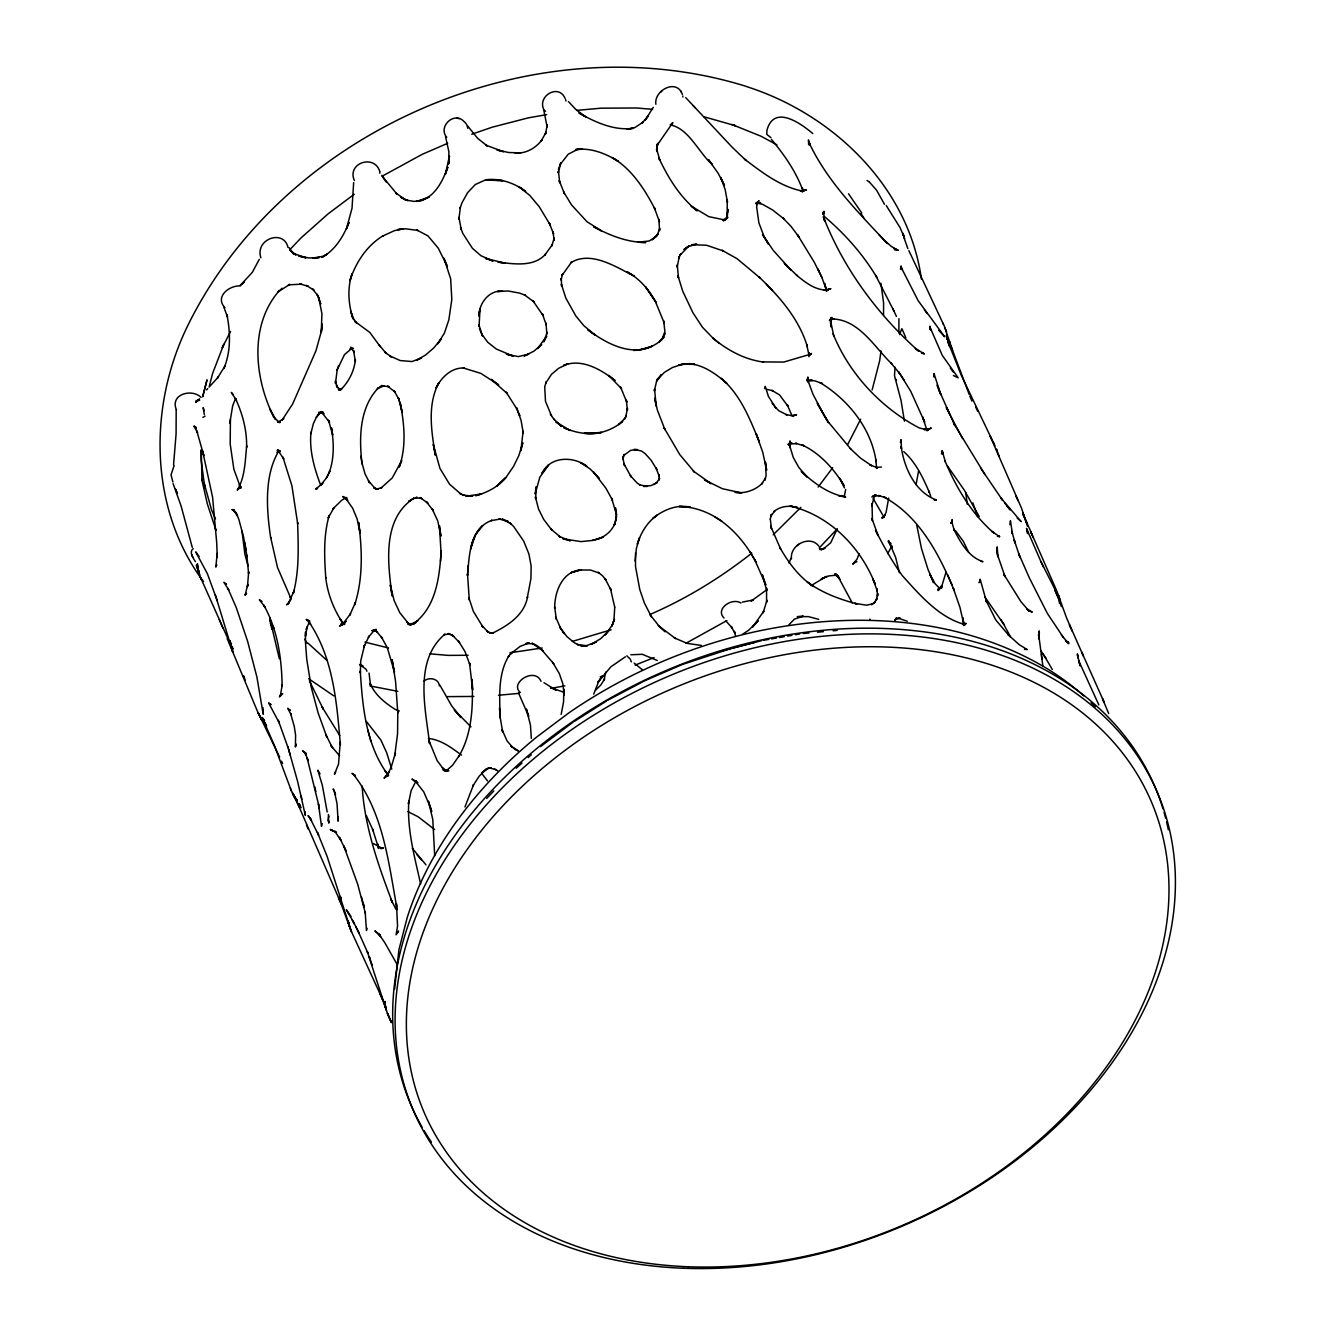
<?xml version="1.0" encoding="UTF-8"?>
<svg xmlns="http://www.w3.org/2000/svg" width="1335" height="1335" viewBox="0 0 1335 1335"><rect width="100%" height="100%" fill="white"/><g stroke="black" fill="none" stroke-linecap="round" stroke-linejoin="round"><path stroke-width="1.5" d="M201.201 450.112L201.168 460.308L204.856 488.059L204.172 483.32L211.547 509.87L215.486 518.848M394.626 989.068L398.898 949.802L407.309 917.228A396.762 292.999 -23.1 0 1 536.503 737.17L568.96 712.807A396.762 292.999 -23.1 0 1 757.446 631.255C854.45 610.696 961.417 616.753 1047.808 669.069A396.762 292.999 -23.1 0 1 1083.753 695.835M883.553 315.294L883.586 303.062L880.95 283.237M898.889 333.082L898.922 318.681M353.658 182.611L352.04 208.143L346.433 228.902L349.036 222.411C343.495 236.228 335.319 250.062 321.885 257.438L327.392 253.934L322.803 256.353L312.574 258.206L319.282 257.538L309.069 257.972L298.823 256.12L305.782 257.722L294.067 253.667L295.853 254.985L289.745 249.428L293.767 254.101L289.745 249.428M204.305 414.584L203.17 407.542L204.088 410.713M260.876 257.839C254.651 239.015 283.738 228.736 288.01 247.442M531.347 738.455L530.446 725.022L526.357 709.002L528.693 716.278L518.497 692.882M328.377 814.517L328.427 818.088L329.044 816.086M605.756 672.106L604.004 680.266L604.621 678.948L600.75 685.122L595.527 690.145M263.045 707.734L262.878 712.59L262.811 709.87M328.477 818.355L328.81 822.677L328.143 819.073M235.544 398.514L232.707 405.623L230.421 419.29L230.187 444.038L233.842 469.169L239.983 486.023M701.376 645.422L687.175 643.387L674.258 637.846L675.56 638.564L658.405 625.681L659.69 626.866L650.379 615.185L651.463 616.87L644.321 602.836L639.732 589.369L635.51 566.424L635.51 552.89M635.11 561.101L636.378 548.468L639.532 537.738L637.296 544.179C640.817 532.865 647.275 522.169 657.02 515.177L652.832 518.497C663.061 509.887 676.945 504.129 690.395 507.2L679.048 506.466C713.558 507.15 739.907 532.398 755.894 561.835L750.103 552.173L751.071 553.758M201.268 449.995L201.969 480.633L201.752 479.198L207.309 503.846L216.02 530.329L215.219 528.426M467.484 575.368L467.55 574.284L469.286 600.066L468.902 597.83L473.374 611.413L482.986 627.133L481.635 625.314L488.46 632.389L486.708 630.854L491.063 633.307L489.361 632.89L493.633 632.723L492.698 633.04C507.951 625.581 524.338 615.068 527.559 596.895L527.292 597.83L530.913 578.722L531.146 566.073L528.944 554.075L523.704 541.126L513.758 526.607L509.553 522.602L511.005 523.937L502.11 518.998L508.285 521.534L498.99 518.914L500.308 519.048L491.08 520.633L492.014 520.333C479.449 524.521 472.757 536.82 470.638 549.169L475.444 534.801L482.669 525.589C469.136 538.055 469.186 558.33 467.484 575.368L468.084 565.673M440.5 561.434L441.101 551.288C439.565 577.287 435.961 608.109 412.782 624.196L417.805 620.775L409.862 625.047L415.602 622.994L407.909 624.43L413.817 624.313L408.577 623.545L410.679 624.78L407.008 622.26L408.81 623.946L399.749 612.631L394.109 600.483L390.254 584.914L392.173 595.961C387.734 563.604 381.977 518.814 413.833 498.305L408.76 501.309L413.833 498.305M441.101 551.288L441.034 552.373L439.432 525.856L440.95 536.153L437.763 520.917L432.173 508.902L433.308 510.738L426.265 501.61L427.867 503.111L420.041 497.555L421.893 498.522L415.552 497.705L417.238 497.321L412.865 498.889M996.778 552.823L997.212 546.866L997.846 556.879L997.278 553.424M230.421 419.29L230.071 423.462L230.154 422.377M934.166 375.152L933.999 377.004L933.999 373.533L940.808 394.593L938.505 389.002L954.842 425.581L953.54 423.062L984.946 474.576M1039.03 634.258L1038.396 635.41L1039.414 632.79L1038.73 636.361L1039.247 630.904L1039.264 639.181L1039.014 637.162L1042.935 666.515M888.676 498.038L886.106 512.356L883.653 517.413L884.788 515.11L881.918 518.147L883.77 517.229L882.001 517.58M916.077 484.655L918.58 470.921M282.269 684.655L280.3 696.019L281.201 694.05L279.399 696.92L282.82 693.599M173.567 464.63L176.087 433.925L176.187 409.945M880.966 350.988L879.682 360.684L872.139 389.92M808.66 144.747L808.426 139.875L810.212 145.098L809.41 143.429C827.783 182.094 858.589 212.665 887.425 243.571L878.997 234.693M1009.844 524.638L1010.445 520.733L1012.447 533.85L1011.813 531.38L1015.151 542.995L1014.183 539.991L1020.023 557.463L1018.822 553.925L1029.302 577.788L1047.424 613.533L1063.444 637.546L1061.425 634.909M304.997 813.115L305.181 811.964L305.331 815.385L297.655 781.592L288.66 749.586L290.262 755.076M980.04 580.108L979.673 582.36L980.157 579.206L986.598 602.135L985.847 600.149L995.827 620.024L1008.943 635.527L1008.275 634.876L1019.222 644.671L1027.266 649.611L1024.512 649.277L1025.614 649.16M951.671 522.235L952.205 519.615L951.288 522.753L952.272 521.234M942.56 451.58L942.677 454.134L942.093 450.512L945.364 461.86L944.779 460.391C955.977 487.392 971.446 513.508 993.691 532.882L991.755 531.313L999.481 536.587L997.412 536.303M899.64 334.584L901.692 328.994M895.084 367.275L894.483 375.586L901.042 400.483L904.446 421.226M945.948 572.348L942.26 584.63L938.121 590.587L942.126 586.082L937.687 589.586L942.026 587.367L939.957 588.451M561.167 714.409L563.554 701.976L563.821 688.977L564.021 695.018M337.188 369.728L335.486 383.596L335.402 381.209L337.488 387.534L336.37 385.565L340.291 390.321L338.356 389.086L340.559 390.17L338.539 389.436L340.826 389.87L338.84 389.77L342.11 388.435L341.243 389.186C349.086 381.376 354.342 370.629 355.377 359.599L355.344 361.485L353.541 350.571L354.292 352.323L350.688 347.233L353.374 348.418L349.87 349.036L351.739 348.435L344.48 354.609L337.021 370.212L338.439 366.107M338.105 816.953L338.122 821.209L337.021 803.52L334.434 791.655L335.519 794.475L333.149 788.952L333.984 790.203M202.703 396.628L207.042 379.824L202.686 396.645M464.964 806.974L473.524 784.73L472.824 785.981L479.232 776.136L486.791 768.61L481.768 772.748L489.628 767.642L487.642 768.409L491.363 767.975L489.277 767.892L496.453 769.794M367.092 928.259L366.457 930.445L365.206 912.256L365.373 913.223L357.63 884.004L343.746 845.839L346.099 851.062L339.324 837.178L341.009 840.566L334.685 831.071L336.587 832.206M900.441 442.552L900.991 439.615L901.509 448.777L901.142 446.424C904.162 467.851 914.942 492.048 936.386 499.991L934.133 499.874L936.069 499.724M656.57 381.193L654.367 391.022L654.55 389.019L656.186 406.107L654.734 398.13L657.404 410.212L664.997 429.72L664.096 427.867L679.815 454.651L694.384 472.039L693.249 470.988L711.038 483.67L704.429 479.849L722.469 488.743L741.659 492.915L734.984 492.281C745.047 493.95 755.46 490.112 762.652 483.02L761.451 484.138L765.456 478.214L764.771 480.25L766.123 475.811L765.489 462.227L766.624 470.137L762.802 452.431L756.161 433.708L759.415 442.152C750.053 419.257 740.541 394.726 721.167 378.322L726.691 383.245C713.808 372.014 696.419 359.649 678.48 365.123L689.26 363.604L694.867 364.372L682.686 364.171L672.523 367.475L664.53 372.281L656.953 379.774L661.476 374.601L656.553 381.46M593.725 694.117L598.547 681.835L602.085 676.244L597.846 682.435L610.813 666.849L625.431 656.787M616.303 519.465L614.317 525.072L616.503 516.245L616.336 517.997L615.452 507.834L616.62 515.043L611.68 498.389L612.531 500.291L605.99 488.343L593.641 472.156L599.198 478.514L590.254 469.052L580.575 462.678L586.783 466.065C572.899 456.019 550.287 456.186 542.01 473.191L548.685 464.847L539.824 477.212L535.151 493.983L536.236 486.674L535.652 498.572L535.385 496.82L538.572 509.136L543.745 519.465L551.939 530.262L550.587 528.81L560.416 537.07L558.848 536.236L570.229 540.775L562.919 538.773L580.992 541.61L591.705 540.542L603.37 537.037L597.346 539.207M859.106 553.758L856.936 559.332L852.765 564.188L854.884 562.419M379.841 173.25L379.808 171.781M614.317 525.072L614.784 523.737C610.979 532.932 602.002 538.939 592.356 540.508M558.414 169.411L560.767 162.903L558.247 172.999L558.447 170.98L559.715 182.745L559.265 180.609L564.388 193.625L563.52 191.789L571.63 205.006L587.016 221.743L601.434 230.855L593.591 226.683C609.594 235.427 627.3 242.386 645.773 242.536L637.646 242.236L649.177 241.001L656.903 235.945L652.097 239.833L658.288 233.592L657.304 235.194L659.707 228.385L659.59 230.655L658.873 219.374L659.473 221.844L654.35 207.726L655.251 209.628C644.872 189.62 632.106 169.211 612.181 157.53L618.405 161.468C605.84 153.442 590.888 147.568 575.735 149.52L582.394 149.003L577.004 149.704L568.193 154.226L560.183 164.539M322.236 823.645L321.485 826.315L318.431 803.854L319.215 808.276M836.962 529.444L830.654 542.878L823.328 548.952L824.947 548.218L819.69 549.336L821.776 549.736L819.673 549.052M789.085 563.153L790.887 558.297M900.875 268.252L900.508 269.186L901.042 265.899L901.893 269.603L901.142 266.9M845.672 489.444L844.337 496.42M764.688 388.618L765.272 386.332L768.393 396.361L775.902 407.993L772.214 403.203L773.065 404.355M389.453 771.263L387.317 775.368L391.389 766.64L395.394 753.007L394.709 755.86L397.58 733.633L397.78 711.855L397.78 712.973L395.577 681.484L392.106 659.674L394.476 672.189L387.317 647.709L381.126 636.511L382.477 638.397L375.669 630.487L377.571 632.089L374.167 629.853M295.469 746.115L296.103 744.112L295.419 747.016L295.602 735.118L294.284 726.524L290.613 713.507L291.13 714.809L287.793 708.284L290.312 710.42L289.595 709.886M259.274 259.357L252.332 272.34L240.233 285.406L244.405 281.885L241.268 284.488M322.035 483.754L322.987 482.736L320.567 485.289L326.341 478.08L329.762 471.238L329.077 472.99C334.351 458.589 333.984 442.736 331.447 427.801L332.699 434.993L328.477 420.191L329.612 422.394L321.985 412.715L323.971 413.9L321.418 412.465L323.537 413.099L318.548 412.432L323.153 412.348L320.634 412.382M887.725 553.591L891.88 545.932M895.117 620.391L896.236 618.072L895.151 620.041L896.636 618.138L895.218 619.69L900.191 618.088L897.871 618.038L907.249 621.259M622.844 457.204L624.229 454.367L622.911 459.24L622.661 457.304L624.58 465.598L623.795 463.629L631.255 476.979L630.254 475.544L636.945 482.836L640.5 485.323L639.732 484.872L647.341 486.407L643.57 486.407L651.046 485.59L657.17 482.402L653.816 484.638M665.331 333.383L661.926 339.591L664.897 331.597L663.679 320.917L664.279 323.137L655.118 300.859L645.573 286.841L656.069 302.544C649.227 289.929 639.598 278.648 626.883 271.706L634.309 276.212C616.052 266.983 590.888 250.279 570.779 262.711L571.814 261.71L562.035 275.394L562.569 274.059L561.05 280.05L561.267 278.414L561.668 286.274L561.401 284.338L565.873 298.172L575.819 315.928L583.729 325.573L595.143 335.185L587.834 329.745C605.556 342.895 629.97 356.695 652.114 346.216L639.916 349.803M830.77 319.582L831.905 317.329L830.52 320.433L830.987 317.73L830.871 326.808L830.253 319.065L833.724 335.936M230.571 331.48L222.227 347.767L223.796 344.33L212.615 373.433L209.094 387.083L218.556 376.787L217.371 378.222L224.998 366.024L223.913 368.327C231.072 351.422 230.404 332.215 226.9 314.509L227.467 316.912L223.98 307.517M847.692 444.538L860.674 419.223M653.299 107.334L645.189 120.1L648.476 115.694L641.935 123.237L643.32 122.002L634.742 127.626L626.732 129.295L633.007 128.327C614.017 130.847 595.176 122.203 578.989 112.991L586.082 117.096L575.952 109.604L568.426 101.543M661.926 339.591L662.777 338.055L659.323 341.96L663.996 337.037C656.703 346.015 645.022 349.92 633.808 350.454M291.214 598.731L288.343 603.654L294.351 590.22L293.35 593.124C299.474 570.229 298.306 546.132 297.622 522.636L297.688 523.804L291.914 485.756L282.87 457.054L283.788 459.056L277.947 450.295L280.066 451.697L277.58 450.229L279.849 451.03L277.38 450.429L279.699 450.696L277.279 450.913L279.532 450.646M725.005 220.442L726.958 216.971L726.173 219.357L728.026 209.528L727.141 217.438L727.258 199.883L727.458 202.269L725.189 189.603L720.716 177.505L724.471 185.415L718.113 173.216L708.485 159.666L712.456 164.756C698.672 152.707 688.676 128.143 670.187 124.939L672.723 122.803L657.237 145.098L657.988 143.162L656.57 149.687L657.354 143.93L657.037 151.539L656.636 148.953L659.724 159.916L658.622 157.48C667.934 177.355 679.765 197.013 697.17 210.83L691.113 206.074L708.852 216.671L723.687 219.724L722.469 219.824L726.674 218.94L724.888 219.541L727.909 217.305L723.403 220.826L726.223 218.556M308.735 622.594L309.737 620.825L306.232 629.469L307.133 626.933L305.448 636.244L305.582 631.939L305.415 641.467L306.716 659.023L311.205 687.091L318.181 713.107L326.808 736.937L325.84 734.534L331.931 746.849L339.507 755.71M174.151 465.481L171.03 474.809L172.899 481.985M326.341 478.08L328.493 474.376L327.726 475.694M978.922 582.711L979.74 581.326M941.392 453.95L942.343 452.365M215.936 566.04L216.737 564.805L215.836 567.091L217.188 553.424L217.305 557.446L216.687 542.444L212.582 497.237L202.603 450.946L203.821 455.652L196.779 430.855L197.547 432.64L193.925 426.182L196.061 427.467L194.893 427.016M832.69 467.734L818.138 487.041M397.329 932.798L398.564 931.029L396.078 934.817L397.563 926.14L396.428 903.595L396.829 909.953M670.954 125.256L672.723 122.803M416.203 780.641L411.13 790.67L408.393 803.77L408.86 800.85C406.808 828.985 414.551 856.703 420.642 883.937M388.051 773.966L383.996 778.138L387.117 776.086M822.827 213.583L824.362 211.547L822.961 213.75L823.962 211.331L823.244 214.418L823.561 211.597L824.579 220.842L823.328 216.721C843.47 268.535 877.462 314.459 918.847 351.372L915.376 348.435L924.454 353.942L921.45 353.124L923.353 353.208M512.707 651.63L508.335 656.67L508.935 655.752C497.655 674.058 499.707 697.054 500.108 717.679L500.008 716.344L502.711 731.981L502.01 729.628L507.066 740.875L512.473 747.25M289.361 601.901L286.558 604.805L288.594 603.553M655.869 104.297C653.783 90.363 676.778 78.047 682.419 94.535M757.529 202.469L758.998 200.634L756.745 204.739L757.162 202.086L756.661 207.058L758.897 222.895L764.187 236.829L768.509 244.171L762.519 234.559L773.299 250.446L790.821 269.887L784.78 263.796M660.608 92.248L662.06 90.663M623.695 455.485L630.671 450.346L637.563 449.611L634.258 449.428L641.501 451.013L645.256 453.716L651.196 460.358L656.787 469.519L655.952 467.701L659.356 476.712L658.889 474.576L659.106 480.049L659.623 478.431L656.553 482.819M510.804 653.533L510.187 654.267L520.099 646.374L529.244 642.919L525.907 643.487L533.416 643.82M788.918 624.73L794.442 619.123L803.32 616.136L797.229 616.687L808.376 616.62L818.772 619.34M807.959 379.274L806.991 380.358L807.859 377.037L808.309 382.427L807.658 379.657L812.948 394.192L824.796 416.737L828.618 422.678L817.27 403.37L827.416 420.925L850.946 449.211M206.508 389.97L207.726 388.602M963.636 625.631L965.839 623.228L964.104 625.08L965.923 623.762L962.969 624.613L965.205 624.596C939.239 617.938 919.732 594.876 902.226 575.535C892.014 561.251 883.37 545.865 875.543 530.179L878.13 535.669L871.905 518.431L872.422 520.733L872.039 503.529L871.705 505.882L874.842 494.751L873.524 496.67L875.243 494.768L873.657 496.186L875.777 494.935L871.822 497.037M199.482 398.714L195.611 402.486L198.815 399.666L195.911 401.084L199.716 400.033L196.896 400.583L199.432 400.316L197.997 400.25M289.578 249.995L301.043 237.897L328.076 213.884L354.242 194.243M486.724 798.413L493.817 790.921M800.9 507.333L773.199 534.801M819.223 547.917L837.345 528.793M818.856 546.182C810.445 534.601 789.652 544.647 791.471 558.848M322.619 411.597L319.966 412.849L321.151 411.814L316.362 417.271L316.846 416.37L313.391 423.545L310.821 433.808L310.988 432.156C309.153 450.045 314.142 467.901 320.417 484.488M321.535 484.255L315.778 489.127L317.546 488.477L315.978 488.493M795.209 414.801L792.957 415.953L796.611 414.818L791.605 415.652L785.914 414.517L786.966 414.935L778.822 410.746L775.151 407.025M950.77 523.27L951.989 522.118M796.861 545.765L798.547 544.313M335.652 772.097L334.484 774.25L338.539 764.087L340.258 742.01L340.375 744.696C336.804 702.827 333.349 658.122 309.186 622.277L310.621 624.263L306.416 619.407L308.936 620.742L306.299 619.557M245.023 594.726L246.558 593.324L245.106 595.143L247.793 584.33L247.476 586.716L248.66 571.78L248.594 573.566L246.858 555.327L247.025 556.561L243.587 537.07L238.781 519.182L236.045 512.673L237.446 515.927L233.859 510.571L235.594 512.223L232.156 509.536L234.493 510.27L232.173 509.653M278.214 291.798L278.731 291.33C249.111 325.69 254.501 378.689 273.758 416.921L270.02 409.278L275.694 419.54L273.892 417.304L279.632 422.578L277.38 421.726L280 422.377L277.73 422.027L280.333 421.977L278.131 422.094L283.838 418.489L282.069 420.141L292.665 403.938L315.928 350.888L321.485 330.88L322.119 323.938L321.284 332.231L321.919 313.692L318.564 297.004L320.717 304.08L316.979 294.134L318.13 295.986L312.29 288.694L313.975 290.146L306.332 285.423L308.268 286.307L299.624 283.838L301.476 284.188L288.443 284.839L289.845 284.355L278.214 291.798L282.202 288.226M928.626 429.253L927.024 430.688L931.246 427.918L927.024 430.187M516.211 768.209L522.035 763.036M528.193 757.562L531.28 754.826M317.463 415.018L321.151 411.814M540.558 746.565L573.015 722.202M691.714 244.722L706.532 245.256L723.487 250.997L722.085 250.329L737.02 258.656L759.932 277.813L759.181 277.079C779.557 296.787 799.181 318.998 807.358 346.733L806.707 344.63L809.077 355.51L811.48 353.391L809.561 354.943L811.313 353.959L783.762 362.069L762.452 361.902L763.57 362.069C744.646 359.666 727.358 350.12 712.84 338.105L718.781 343.012M767.391 589.286L751.121 601.1L753.174 599.982L742.293 602.118M279.282 450.813L277.063 452.615L278.882 450.863C264.03 475.227 266.416 509.786 270.788 538.372L270.638 537.388L277.546 567.592L290.98 598.581L289.845 596.678M810.962 585.698L825.23 577.137L827.016 576.42L821.325 578.839L828.885 575.919L837.012 575.118L834.842 574.317L840.015 579.19M751.772 553.174C720.533 577.755 686.357 598.798 649.811 614.551M376.053 489.294L382.01 487.492L380.875 488.159L392.223 477.963L401.735 460.575L399.215 467.083C406.658 446.257 404.288 423.262 400.033 402.002L402.085 411.914L398.314 397.78L399.298 399.966L393.975 390.588L395.444 392.206L387.484 386.149L389.236 386.699L382.511 385.965L384.079 385.765L377.471 388.669L381.86 385.398M377.471 388.669L378.005 388.268C359.332 408.109 359.015 438.23 362.019 463.746L361.835 462.444L364.972 473.741L369.578 482.769L368.427 480.834L375.552 488.894L373.616 487.625L378.189 489.328M788.284 444.588L790.62 442.886L788.785 445.256L790.036 440.867L789.786 447.742L789.619 445.373L793.224 457.404L798.831 467.434L807.375 477.162L801.25 471.288C813.733 482.97 828.384 494.067 845.639 496.954L838.747 495.769L843.086 496.32M237.997 489.127L239.149 488.31L237.246 490.129C245.223 477.196 245.089 460.575 246.708 445.79L246.608 447.375C247.058 430.487 242.553 413.75 235.461 398.514L236.462 400.4L231.322 392.44L233.341 394.743M193.191 548.718C189.32 551.221 192.24 556.411 193.959 559.432M831.288 319.065L829.335 320.383L833.824 318.815L831.772 318.982C858.772 319.098 874.308 347.033 891.73 363.838L890.762 362.703L900.074 374.067L910.77 391.339L924.671 422.144L922.618 416.87L927.024 430.554L926.607 428.735M802.135 191.906L804.371 190.438M742.694 634.142L748.668 630.237L758.146 620.775L752.723 626.916L763.82 611.13L763.119 612.798L766.974 600.249L766.574 602.269L766.574 588.168M826.832 290.579L828.768 289.345L825.697 290.596L830.904 288.677L823.895 290.196L825.914 290.079C814.35 289.662 804.888 282.102 796.394 275.01L797.095 275.577L784.246 263.262M381.994 176.287L422.21 154.326L447.676 143.312M726.841 620.608L685.856 643.337M574.617 721.2L606.374 701.092M424.046 681.05C428.969 676.695 438.748 678.53 439.399 685.806M202.903 417.338L205.073 416.153M607.742 700.241L644.371 680.9L682.485 664.413L730.846 648.576M881.434 467.016L875.944 467.45L877.462 467.801L869.786 464.797L871.722 465.765L860.341 457.988L850.278 448.577M654.117 657.588L635.11 665.114M755.61 203.604L758.597 202.369L756.528 202.837L760.7 203.154L756.711 202.736M239.015 488.426L240.183 488.009M471.739 134.234L492.315 127.159L528.426 117.83L546.599 114.66M611.146 629.77L572.381 641.384M929.193 429.019L923.987 429.57L926.523 429.586L919.531 428.068C881.367 408.26 849.11 373.817 833.09 333.85M789.352 443.871L791.922 443.02L788.05 444.221L796.761 443.537L795.51 443.303L803.97 445.79L802.135 444.922C820.091 453.366 833.974 468.902 844.07 485.69L839.732 478.28L844.438 487.926M803.703 190.822L806.457 189.92L800.416 191.105L803.136 191.172L802.335 187.801L802.736 191.606M381.243 848.493L383.495 847.825L379.941 848.359L382.427 848.443L373.383 843.536M874.175 495.836L876.594 495.202M600.249 676.762L604.171 675.744M732.681 648.092L761.517 640.65M721.684 650.946L755.476 642.218M855.752 562.085L856.987 561.768M807.158 380.892L812.381 380.291L808.643 380.392L814.867 380.859L822.41 383.529L820.024 382.578C848.125 399.682 871.288 428.251 876.11 461.526L875.693 459.24L876.678 468.485M872.623 496.086L880.232 495.819L878.697 495.552L885.939 497.788L883.954 497.054C919.498 516.178 939.406 554.726 954.275 590.704L953.307 588.218L959.998 607.508L964.003 625.114M415.669 780.841L413.833 780.708M542.194 647.992L509.97 652.798M763.52 640.299L768.893 639.365M771.513 638.898L776.453 638.047M779.523 637.513L784.162 636.695M787.516 636.111L791.872 635.343M795.51 634.709L799.582 633.991M551.038 688.309L564.872 685.89M630.871 654.751L642.319 654.317L657.22 660.458M240.4 285.94C229.136 285.206 214.535 296.904 224.948 307.684M376.387 630.921L372.115 630.671L376.303 629.419L372.899 631.455L374.184 630.387L368.377 637.296L369.161 636.011L363.838 646.924L364.605 645.005L360.75 660.808L360.35 672.673L360.283 671.004C362.452 706.048 365.823 743.595 386.716 773.098L385.181 771.163L388.685 775.368M372.115 630.671L375.802 630.203M691.43 244.739L696.57 244.121L687.508 246.875L683.937 249.562L688.993 245.907L679.665 255.586L680.716 253.984L678.614 258.439L679.281 256.47L677.179 267.15L677.262 264.864L678.514 278.047L677.93 275.677L682.702 291.147L692.982 312.841L702.41 327.158L713.274 338.456M576.787 110.388L600.867 108.185L636.378 107.985L652.615 109.336M803.403 633.491L808.91 632.974M817.487 632.206L823.461 631.655M833.123 630.771L837.229 630.387M498.489 695.251L519.165 693.366M240.15 487.942L241.368 487.842M894.584 249.862L897.854 250.012L893.616 248.36L898.088 250.413L891.363 246.491L883.987 239.933M981.275 561.468L982.994 561.685C968.309 556.929 960.232 541.943 953.657 528.994L954.225 530.279L951.788 521.751M385.448 776.119L388.251 776.036M468.118 655.268L448.376 655.385L430.104 653.866M447.459 696.62L473.875 696.453M340.709 624.012L343.913 624.146L341.626 624.747L344.864 623.261L339.557 626.082L346.182 621.226L341.66 625.431L350.571 613.75L349.753 615.135L355.46 602.402L354.693 604.889C363.17 578.372 362.252 549.736 358.581 522.419L360.15 533.383L357.062 518.748L352.59 508.101L345.949 498.706L347.734 500.341L342.661 496.503L346.95 498.339L344.664 497.688L346.716 497.738L344.48 497.888L346.182 497.538L341.71 500.258L332.916 508.852L333.984 507.617L328.176 518.047L329.211 515.41C323.304 535.669 324.338 557.279 325.79 578.105L325.69 577.387C327.476 592.657 332.849 607.475 341.126 620.441L339.774 618.522L343.212 623.044M1028.951 610.963L1032.289 612.097L1026.648 608.66L1028.985 610.979L1020.891 601.601L1003.72 574.183L1005.005 576.57L997.479 554.659M428.335 738.455C441.017 739.673 451.597 747.817 461.543 755.126M520.283 692.498C509.152 683.103 534.718 666.515 541.025 681.317M767.191 389.42L772.748 390.755L771.914 390.371L779.557 394.91L788.184 406.558L787.383 405.022L792.039 415.852M756.211 202.77L762.819 204.472L772.564 209.945L784.396 219.257L782.66 217.738L790.72 226.016L798.947 236.879L797.412 234.676L814.183 262.06L821.959 277.63L826.765 291.047M448.894 770.879L443.003 769.961L446.608 770.512L444.355 770.929L448.093 769.928L446.157 770.912L452.632 765.189L459.323 755.46L458.689 756.628C472.44 733.482 473.107 705.564 472.106 679.415L472.607 689.744L469.536 663.061L470.07 665.281L465.014 651.563L458.305 640.8L459.624 642.569L452.064 634.876L453.833 636.328L448.043 633.608L450.029 633.724L443.904 634.843L444.989 634.142C413.75 660.224 425.398 708.384 429.586 743.612L428.936 740.625L437.162 760.65L443.954 769.694L442.352 767.842L447.559 771.346M388.518 647.976L365.006 642.118M397.88 691.33L370.045 685.956M446.741 137.388C437.63 126.675 454.217 110.888 464.063 121.535A12.115 11.181 -28.1 0 1 467.15 125.674L467.751 128.31M456.87 118.164L459.123 118.615M303.896 257.288L305.782 257.722M564.021 692.398L550.471 687.508L556.044 690.095L543.979 682.752M704.029 116.796L735.452 125.724L731.914 124.505L760.967 136.203L776.97 144.864M335.536 832.272L330.212 829.419L333.032 830.854L331.597 830.287M953.407 375.535L958.18 377.855L942.276 355.36L929.794 326.741L930.011 329.244L929.811 326.174M270.121 704.246L271.105 704.613L268.602 702.877L279.332 723.036L278.214 720.182L288.093 747.767M891.029 543.495L888.209 541.476L892.364 548.101L888.476 540.608L895.635 557.379L899.373 572.698M355.444 775.351L351.989 773.332L354.743 775.885L352.874 773.683C382.861 811.463 388.185 860.107 396.595 906.265M407.893 811.563L418.222 816.836L434.593 829.536M740.875 603.003C732.014 597.212 714.792 609.044 724.054 618.038M399.315 711.038L394.593 709.035C384.83 702.727 374.785 694.684 370.246 683.687L370.729 685.973L370.246 683.687M225.582 583.712L226.516 584.129L223.946 582.294L228.719 590.003L227.801 588.184L236.278 607.609L247.592 641.234L256.921 677.112L263.195 714.242L262.945 711.739M239.733 486.124L240.984 486.724M516.762 750.203L518.664 751.138L510.754 745.898L516.328 750.303M536.904 645.523L532.031 643.153L543.212 651.08L537.738 646.29L539.207 647.575M363.037 665.915L359.566 664.513L365.957 669.119M330.93 829.786L333.032 830.854M626.849 655.835L630.32 659.173L631.271 661.893M1066.264 641.217L1068.784 642.619L1065.447 640.583L1068.834 643.687L1062.827 636.745M545.614 111.256L544.396 110.404M494.467 768.977L497.888 770.979M1017.136 518.047L1021.175 521.618L1001.05 498.172L1002.552 500.241L980.507 467.817M715.109 517.062L721.834 521.217M262.077 601.484L259.39 599.765L264.881 606.958L263.679 605.005C277.63 629.603 281.735 658.372 282.136 686.273M517.212 409.511L506.149 392.14L507.417 393.758L491.43 379.474L498.656 384.88L480.8 373.366L463.295 367.959L464.33 368.009C451.764 367.325 441.651 376.971 436.061 387.901L438.731 382.961C427.1 405.039 431.489 431.555 435.31 455.118L433.258 444.438L439.966 468.452L449.611 484.271L461.242 494.367L459.507 493.266L464.263 495.435L462.411 494.968L472.657 496.236L465.815 496.219L481.768 493.933L475.644 495.652C487.058 492.665 498.172 486.858 505.798 477.68L496.753 486.174L506.299 476.979L513.574 466.332L518.831 455.585L522.803 442.753L520.9 450.562L523.12 431.255L523.27 433.091L521.051 420.275L516.461 407.659L519.782 415.736L519.031 413.917M414.434 780.708L417.655 782.777L412.165 779.173L417.655 782.777M770.946 137.655L766.807 134.401L766.907 130.446C773.749 104.163 800.599 123.104 812.798 133.6M333.817 695.885L308.685 678.731M867.082 180.475L869.285 181.994M305.315 752.873L306.216 753.507L302.561 750.821L305.381 753.441L308.085 760.549L307.2 758.197L318.531 804.404M642.435 669.836L634.175 663.111M491.43 379.474L492.832 380.525M239.482 485.556L240.65 486.441M326.741 660.241L308.051 643.186M824.713 216.804C845.022 234.042 863.144 254.468 876.828 277.413L875.677 275.41L893.966 311.072L892.648 308.402M378.172 933.515L380.258 935.184L374.918 930.879L380.675 936.503L379.107 934.55L384.613 942.376L397.012 964.254M938.672 330.329L944.679 336.754L918.079 300.575L901.425 267.901M938.772 587.433L935.151 583.779L929.744 574.15L933.666 582.744L927.925 569.211L921.467 548.418L916.828 525.489M470.971 726.874L454.284 709.92L460.942 717.562L451.664 705.814L439.949 685.239M658.405 625.681L665.014 631.789M903.728 451.614C915.943 462.511 923.036 477.796 929.444 492.565L928.893 491.063L930.762 496.503M344.714 624.53L341.309 621.292L344.08 623.979M869.469 182.127L876.661 190.304L884.471 204.305M415.519 781.375L423.762 791.889L430.988 808.71L431.672 811.58L428.368 801.117L432.774 819.34L434.693 855.818M685.723 97.605L732.131 147.2L746.198 160.6L744.413 159.032C762.018 172.365 780.975 187.167 803.136 191.172C796.294 172.015 784.379 154.827 771.38 139.357M692.965 105.515L695.402 108.001M541.743 649.795L553.825 663.946L552.623 662.26L559.348 673.641L562.953 684.104L564.038 695.435M766.457 284.288L772.498 290.596M725.789 620.842L732.431 628.251L731.246 626.549L735.001 633.441L734.367 631.355L735.468 635.81M366.357 721.434L380.909 740.091L386.666 752.69L391.772 769.144M425.982 864.846L412.265 848.242M553.591 418.789L561.651 426.499L555.861 421.877L570.229 430.487L563.854 427.701C575.535 432.924 588.885 435.193 601.484 432.473L584.263 433.308C598.03 435.043 612.281 430.354 622.711 421.293L618.606 424.663L625.097 418.205L624.279 419.323L626.332 415.435L625.798 417.087L627.433 408.176L627.417 410.162L626.349 400.183L626.799 402.185L620.525 387.016L621.576 388.752L608.643 375.369L615.085 380.575C601.067 369.545 581.743 358.08 563.57 365.44L567.942 363.771L558.581 368.343L551.438 374.384L545.715 383.095L546.232 381.877L544.713 386.8L545.498 401.368L551.455 415.686M263.863 719.832L262.01 717.629L264.564 720.633M421.493 860.007L416.704 854.35M955.359 530.496L963.353 541.393L968.576 552.156M984.796 596.845L1003.937 624.546L1001.016 619.824M562.986 631.939L564.138 633.641L559.582 626.833L566.874 636.578L574.2 642.686L578.906 645.105L577.404 644.438L587.333 645.806L580.909 646.006L586.215 645.773L596.378 641.901L591.121 644.455L600.75 638.631L609.06 630.37L605.139 634.976L612.164 625.197L614.45 619.19L611.914 626.132L613.916 620.341L614.751 607.108M239.249 484.839L240.3 486.124M861.726 212.983L848.526 193.775M1006.657 505.581L1010.128 509.903L1005.005 503.395M232.257 647.825L233.241 649.044L227.15 638.764M272.04 625.631L274.393 628.601M320.066 773.933L317.797 770.178L322.319 785.18L327.192 812.014M351.005 916.461L346.332 909.769L349.319 914.592M203.521 581.509L201.568 579.006C149.87 507.534 148.886 409.411 185.181 331.03L186.767 327.609C282.937 129.378 534.834 21.126 745.097 86.041L748.618 87.259C834.041 115.144 908.918 187.618 921.4 279.115M482.452 774.35L487.592 780.958M295.536 798.43L297.054 800.633L291.43 790.987L274.393 745.447L262.044 717.362L263.529 719.782L262.745 718.58M311.339 819.74L308.085 815.518L311.572 820.641L309.82 818.005M194.359 426.182L196.262 428.652M270.304 623.311L272.607 626.332L270.721 623.862M297.021 800.549L292.332 792.94L296.754 801.05L293.249 794.742L295.452 798.747M947.466 466.015L964.137 489.912L979.239 516.511M304.747 639.165L307.35 643.47M199.099 556.461L195.711 551.906L207.409 573.75L217.288 600.85M950.336 368.11L953.39 372.198M467.817 126.191L477.68 138.339L487.208 145.915L486.057 145.215L503.445 151.689L497.02 150.021L508.752 152.524L520.583 152.891L515.06 153.091C525.773 153.792 535.952 148.218 542.093 139.608L541.276 140.826L546.032 132.315L545.398 134.067L547.333 124.789L547.116 126.875L543.796 110.121M927.074 313.608L924.337 309.67M339.757 735.568L321.919 706.732L323.254 709.135L309.386 680.783M379.107 344.981L386.349 353.591L384.797 352.056L391.505 357.029L389.703 355.894L400.25 360.567L412.064 361.551L421.493 357.93L416.27 360.433L425.448 355.093L433.608 348.085L441.184 338.957L437.73 343.813L444.405 333.099L448.844 319.866L451.814 299.491L450.663 278.798L443.938 258.222L447.442 266.65L438.197 248.076L427.951 235.878L416.754 230.02L418.022 230.438L405.673 228.819L397.747 229.603L403.003 228.869L394.409 230.655L382.411 236.195L383.162 235.728C366.808 245.573 355.661 262.661 349.97 280.584L352.073 273.825C347.25 288.043 348.352 303.779 352.757 317.964L350.671 311.105L353.758 319.582L352.523 317.563L356.512 322.886L354.876 321.418L369.845 332.465L380.225 346.633M194.526 560.333L195.394 561.651M882.802 515.093L873.123 498.489M332.749 747.984L330.83 745.28L331.931 746.849M1054.9 590.521L1059.055 598.581M550.337 414.05L554.726 420.425M386.499 182.344L382.861 177.021L397.062 194.209L395.661 192.824L405.757 200.066L400.6 197.179L407.876 200.567L406.391 200.15L414.05 201.401L421.61 200.467L429.102 197.063L416.62 201.401C433.825 199.532 442.519 181.527 447.859 167.109L445.373 174.218L449.461 156.112L448.66 164.038L448.91 151.906L445.54 136.571M838.647 577.237L837.546 575.619L852.231 602.886M296.387 799.682L297.238 800.95M900.074 374.067L898.622 371.881L904.446 380.675M1041.217 651.213L1045.922 658.422L1043.086 654.017M895.384 378.856L896.419 380.458M481.668 334.017L487.692 342.227L496.336 349.052L513.324 356.195L506.382 354.175L518.247 356.595L528.877 354.092L524.138 355.961L533.85 351.222L541.676 344.48L537.521 348.568L546.733 336.07L543.812 341.91L547.15 332.298L546.833 334.017L546.048 323.17L546.349 325.106L542.377 313.858L543.195 315.677L532.765 300.542L534 301.877L524.271 294.768L525.573 295.352L519.716 293.133L508.151 290.98L497.504 291.581L502.511 290.963C488.543 290.429 479.348 303.095 478.731 316.028L479.999 309.002L479.065 326.474L478.864 324.622L482.452 335.936L479.415 328.527M886.24 205.523L900.024 227.567L904.145 237.113L902.744 233.141L903.561 235.394M295.402 798.263L293.867 795.827L294.701 797.145M861.025 213.583L863.945 218.256M230.888 645.84L231.572 646.941L200.283 576.904L197.146 565.923L199.466 574.734L197.764 568.426M1044.854 656.787L1052.28 669.452M381.943 175.286L384.079 178.79M907.85 248.61L904.045 237.83M289.061 247.626L291.08 250.997M946.799 408.477L948.067 410.613L946.265 407.559L962.518 438.598M348.068 912.573L354.509 924.02L352.223 919.782M1003.536 623.912L1010.445 636.762M310.337 818.789L318.614 835.109L317.463 832.506L327.158 856.503L350.805 930.195L382.795 999.832L381.51 997.128M298.923 803.67L299.741 805.088M680.783 91.097L681.317 92.048M192.774 557.329L191.773 554.709M301.126 807.708L299.09 803.904L299.707 805.072M1054.617 588.835L1061.442 606.591M754.926 560.199L765.823 584.914L762.285 574.651L766.741 590.404M294.301 796.728L299.507 807.491M993.874 443.454L990.22 436.361L1021.525 508.168L1027.566 526.441M992.406 440.567L961.367 375.452L948.534 343.178L949.686 346.566L946.465 335.085L946.882 339.224L946.648 336.503L946.849 337.972M366.374 815.702L373.333 830.954L372.565 829.068L377.989 846.29M353.341 921.851L359.165 933.349L355.677 926.373M1054.733 589.002L1056.252 591.956L1040.849 561.434L1026.515 528.426L1027.466 533.499M560.717 628.535L555.811 617.287L556.311 619.173L554.676 606.891L554.692 608.343C554.459 592.022 562.202 571.213 580.925 569.895L570.846 572.715L580.124 569.995L590.47 570.012L599.398 573.182L598.047 572.231L602.385 575.652L606.207 580.224L605.072 578.639L611.096 590.287L610.395 588.368L614.701 607.125M228.352 641.417L232.54 651.296L230.087 640.683L232.757 651.997L257.238 710.837L279.632 757.112M950.921 345.598L952.522 350.404L944.329 326.191L908.885 250.646M1098.855 704.93L1078.563 660.441L1080.115 665.848L1077.428 654.684L1078.013 657.805L1077.846 656.57M395.928 909.285L390.888 899.156L392.39 902.51C378.573 866.048 364.405 826.415 362.169 786.131M173.083 483.587L181.126 506.098L192.307 547.517M995.042 445.857L993.424 442.536M265.014 722.986L266.566 726.19L264.397 721.701M281.518 761.15L282.586 763.353M1040.883 561.501L1043.469 566.891M565.022 98.256C558.481 83.337 537.237 96.103 543.779 109.537M357.997 930.996L367.993 953.34L367.309 951.688L387.367 1013.298L391.555 1022.677L387.4 1013.348L391.072 1021.809M1104.028 701.976L1102.51 698.756L1108.651 713.491M1024.512 517.763L1022.927 513.708L1056.986 591.438L1066.648 618.138L1083.386 656.019L1081.75 652.114M1015.651 495.619L1018.121 500.875M338.489 897.721L340.442 902.009L297.004 802.001M975.668 406.958L977.671 411.263M893.699 310.521L896.436 316.412M821.959 277.63L817.988 269.086L818.722 270.688M942.927 323.17L943.428 324.272M1103.845 701.593L1082.234 653.282M381.81 997.729L386.115 1009.26L384.797 1002.351M1025.564 520.133L1026.648 522.536L1024.829 518.497M1070.336 626.933L1069.402 624.813L1072.222 631.221M947.55 574.768L951.989 584.747M339.224 899.323L341.66 904.78M902.11 329.094L905.848 337.788M200.5 577.404L201.335 579.323L200.283 576.904M1031.972 534.667L1030.82 531.881L1033.173 537.554M340.475 902.143L350.905 930.445M245.34 680.399L243.304 675.56L243.955 677.145M946.632 407.158L949.435 413.783M196.212 565.089L199.099 573.599L196.862 565.139M1057.904 595.393L1059.222 598.564M219.307 619.54L222.928 628.368M969.827 396.061L971.913 401.101M379.757 171.331C374.084 153.675 346.599 163.254 354.392 180.542M936.953 385.164L939.206 390.704M290.329 788.251L291.43 790.987M969.177 394.426L952.039 348.986M351.539 931.997L348.251 921.617M306.533 825.013L308.068 828.952M1027.082 530.579L1028.184 533.499M996.828 450.129L996.461 449.127L999.064 456.17M198.081 569.978L197.396 565.439L198.014 569.711M945.931 330.362L946.565 332.131L945.097 328.093M869.753 619.106L870.12 620.108M385.214 1006.139L385.681 1007.391L384.73 1004.704L385.615 1007.391M197.113 567.141L197.463 568.109M201.101 397.429C192.524 388.435 169.612 393.725 176.437 409.912M1023.928 516.311L1022.96 513.107L1023.811 516.395M972.898 502.878L977.554 516.728M372.181 965.088L369.161 956.444L370.212 959.465M366.424 669.92L366.875 671.255M340.759 897.554L341.293 899.173L340.425 896.453M215.252 594.592L232.757 651.997L231.472 648.009M232.323 650.596L230.588 644.121M248.076 565.99L244.939 554.426L241.985 531.08M949.285 340.559L950.286 343.712M947.666 340.508L949.152 345.248L948.134 342.01M903.311 234.576L904.629 238.765M287.542 746.081L289.261 751.638M386.499 1010.695L385.615 1007.758M826.732 290.78L824.613 283.454L826.198 289.895M369.061 673.057L370.429 684.571M279.332 658.756L270.121 619.841L271.839 629.302M565.539 99.341L566.007 101.026M363.053 902.677L364.221 907.316L361.501 897.037M929.794 326.741L930.762 330.296L930.161 328.026M370.763 740.792L367.793 729.895M198.464 571.28L198.781 572.465M198.131 570.279L197.697 568.543L198.781 572.582L197.48 563.587M314.76 786.766L315.844 791.521M348.118 920.783L348.802 924.087L348.151 920.866M301.193 796.161L301.827 799.331M270.855 624.179L270.054 618.072M967.124 503.195L967.308 504.296M244.739 542.494L246.057 550.037M328.343 820.141L328.794 822.994M964.003 624.98L962.869 617.738L963.586 623.011M378.239 847.241L377.738 843.937L378.406 848.476M967.024 502.361L965.722 492.565M360.934 456.119L362.019 463.746M1077.445 653.716L1078.013 657.805M1041.884 659.039L1041.434 654.35M682.919 97.004L682.852 96.07M809.077 355.51L808.86 352.674L808.943 356.662M499.474 708.051L500.108 717.679M1059.473 603.337L1059.406 600.8M1091.062 702.611A396.762 292.999 -23.1 0 1 1095.284 706.816M422.06 1127.157A404.572 298.756 -23.1 0 1 664.229 671.321A404.572 298.756 -23.1 0 1 1162.969 808.726M1164.087 812.481A404.572 298.756 -23.1 0 1 1165.639 818.171M1166.59 821.993A404.572 298.756 -23.1 0 1 1168.309 829.686M431.439 1142.159A404.572 298.756 -23.1 0 1 424.046 1130.545M770.295 519.065L771.463 528.727L770.746 526.324L780.625 549.035L779.723 547.35C788.401 562.369 798.831 577.037 813.666 586.516L807.325 581.977C822.076 592.857 839.515 599.298 857.087 603.971L854.734 603.337L866.565 605.206L873.04 603.72L871.588 604.755L875.443 601.434L874.158 603.019L877.162 598.33L876.144 600.283L877.729 593.574L877.596 596.027L876.861 588.735L877.312 591.071L872.623 578.305L875.159 584.096C860.474 546.916 829.652 515.41 790.07 506.015L797.512 507.567C789.486 505.097 780.191 506.115 773.699 511.722L774.901 510.654L770.796 516.311L771.413 514.342L770.295 519.065M554.108 238.298L554.075 240.25L553.057 231.789L553.558 233.975L549.319 223.062L550.287 225.064L539.173 206.625L529.745 195.394L518.965 186.75L525.656 191.422C514.359 182.878 499.907 178.022 485.706 179.758L502.761 180.659L485.256 180.025L475.31 184.53L467.634 192.624L462.027 202.703L460.008 208.377L460.391 207.125L458.906 219.107L458.94 217.271L461.192 229.386L460.542 227.534L462.844 233.508L472.423 248.293L480.884 255.686L493.015 261.076L485.389 258.339L505.114 263.195L497.955 262.111C513.641 263.913 533.816 267.451 545.598 254.117L544.713 255.169L552.44 244.589L551.789 245.957L554.108 238.298M999.565 536.436L997.729 536.036L999.481 536.587M836.995 575.218L835.059 574L838.647 576.837L835.41 573.75L837.128 575.402M305.381 753.441L304.063 751.672L306.199 755.527L305.331 753.474M261.81 720.216L258.272 713.107L261.81 720.216M381.409 996.811L380.175 993.974L381.409 996.811M177.154 493.182L175.636 489.328L177.154 493.182M349.386 926.273L348.185 921.734L349.386 926.273M1059.423 598.497L1058.555 595.46L1059.99 600.95L1059.156 597.496L1059.423 598.497M385.047 1004.437L384.947 1001.517L385.047 1004.437M688.243 1266.748A395.394 291.981 -23.1 0 0 1156.193 814.116A395.394 291.981 -23.1 0 0 518.597 789.853A395.394 291.981 -23.1 0 0 688.243 1266.748M683.503 1268.25A404.572 298.756 -23.1 0 0 1162.318 805.122A404.572 298.756 -23.1 0 0 509.937 780.291A404.572 298.756 -23.1 0 0 683.503 1268.25"/></g></svg>
